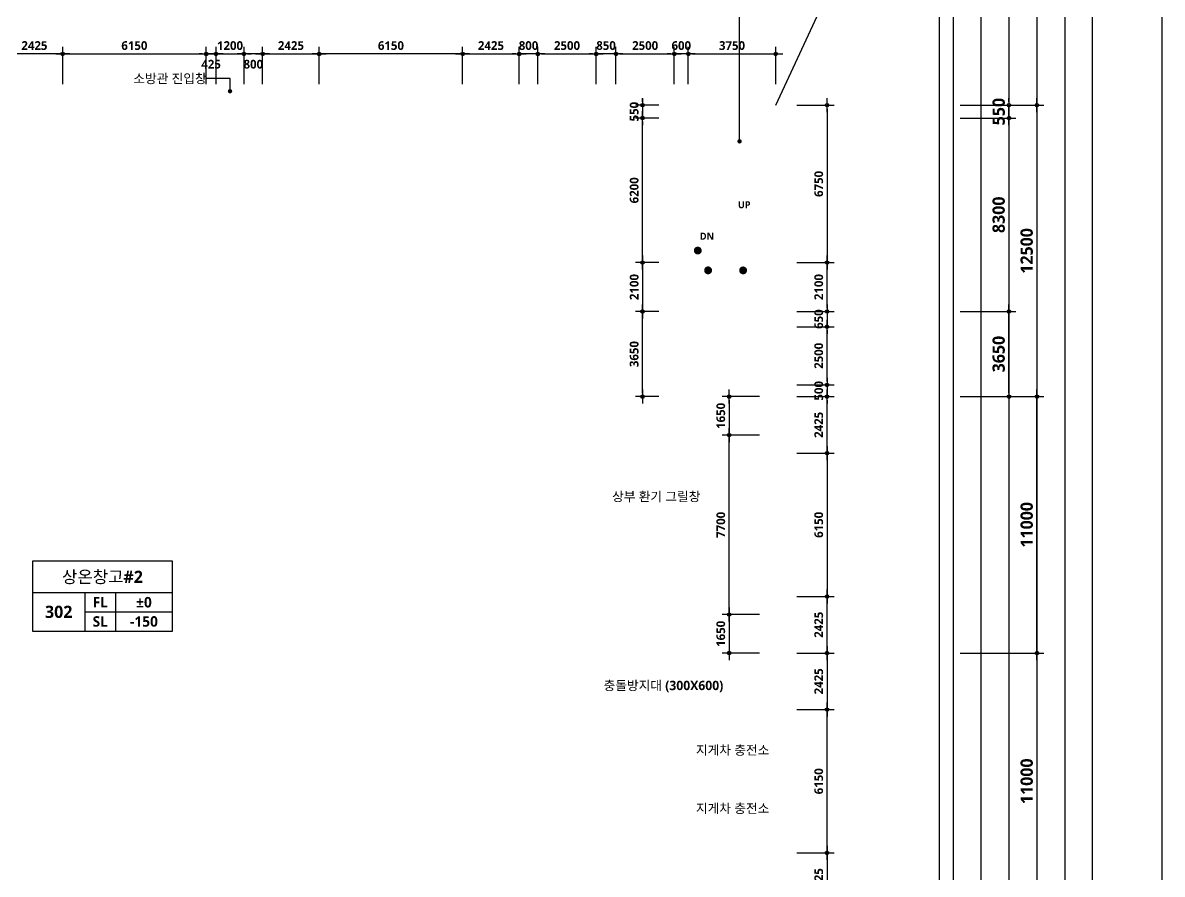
# Model space of a CAD drawing. Header units: millimetres. Extents: x -63924 to 190228206, y 0 to 456875599.
# Drawn here: x 129345 to 178200, y 561362 to 597886 of the extents above; entities that cross this region are included whole.
import ezdxf
from ezdxf.enums import TextEntityAlignment as Align

# ---------------------------------------------------------------- set-up
doc = ezdxf.new("R2010")
doc.units = ezdxf.units.MM
doc.header["$LTSCALE"] = 150
doc.header["$MEASUREMENT"] = 0
doc.header["$PDSIZE"] = -10
doc.layers.get('0').update_dxf_attribs({"linetype": 'CONTINUOUS'})
doc.layers.get('Defpoints').update_dxf_attribs({"color": 153, "linetype": 'CONTINUOUS'})
for name, color, linetype in [('A-ANNO-DIM', 4, 'CONTINUOUS'), ('A-ANNO-GRA1', 7, 'CONTINUOUS'), ('A-ANNO-LEAD', 4, 'CONTINUOUS'), ('A-ANNO-TEXT1', 7, 'CONTINUOUS'), ('A-ANNO-TEXT2', 3, 'CONTINUOUS'), ('A-FLOR-MARK-ARCH', 1, 'CONTINUOUS'), ('A-ST-AXIS-DIM', 7, 'CONTINUOUS')]:
    doc.layers.add(name, color=color, linetype=linetype)
for name, color, linetype, plot in [('Defpoint', 161, 'CONTINUOUS', False), ('G(그리드1)', 185, 'CONTINUOUS', False), ('G(그리드2)', 235, 'CONTINUOUS', False)]:
    doc.layers.add(name, color=color, linetype=linetype, plot=plot)
doc.styles.add('2020음성 1차', font='')
doc.styles.add('SH_나눔', font='')
doc.styles.add('SH_대대리576', font='')
doc.styles.add('SH_진천_나눔', font='')
doc.styles.get('2020음성 1차').set_extended_font_data('NanumGothic', bold=True)
doc.styles.get('SH_나눔').set_extended_font_data('NanumGothic', bold=True)
doc.styles.get('SH_대대리576').set_extended_font_data('NanumGothic', bold=True)
doc.styles.get('SH_진천_나눔').set_extended_font_data('NanumGothic', bold=True)
doc.dimstyles.new('SHP 300', dxfattribs={"dimscale": 150, "dimtxt": 3.5, "dimasz": 1, "dimexe": 2, "dimexo": 2, "dimgap": 1, "dimtad": 1, "dimdec": 0, "dimzin": 0, "dimdsep": 46, "dimtxsty": 'SH_대대리576', "dimblk": 'DIMDOT', "dimcen": 0.09, "dimclrt": 3, "dimadec": 0, "dimazin": 1, "dimtfac": 1, "dimtdec": 0, "dimtix": 1, "dimtmove": 2, "dimatfit": 0, "dimldrblk": 'DIMDOT', "dimfxl": 1, "dimtolj": 1, "dimtzin": 0, "dimarcsym": 0})
doc.dimstyles.new('SHP300내부', dxfattribs={"dimscale": 150, "dimtxt": 2.5, "dimasz": 1, "dimexe": 2, "dimexo": 2, "dimgap": 1, "dimtad": 1, "dimdec": 0, "dimzin": 0, "dimdsep": 46, "dimtxsty": 'SH_대대리576', "dimblk": 'DIMDOT', "dimcen": 0.09, "dimclrd": 256, "dimclre": 256, "dimclrt": 3, "dimadec": 0, "dimazin": 1, "dimtfac": 1, "dimtdec": 0, "dimtix": 1, "dimtmove": 2, "dimatfit": 0, "dimldrblk": 'DIMDOT', "dimfxl": 1, "dimtolj": 1, "dimtzin": 0, "dimlwd": -1, "dimlwe": -1, "dimarcsym": 0})

# ---------------------------------------------------------------- blocks, each defined once
blk = doc.blocks.new('DIMDOT')
at = {"color": 0}
blk.add_line((-2, 0), (2, 0), dxfattribs=at)
for radius in [0.5, 0.25]:
    blk.add_circle((0, 0), radius, dxfattribs=at)
blk = doc.blocks.new('*D1255')
at = {"layer": 'A-ST-AXIS-DIM', "color": 0, "lineweight": -2, "transparency": 16777216}
for p, q in [((169530, 570850), (173130, 570850)), ((172830, 570700), (172830, 560000)), ((169530, 559850), (173130, 559850))]:
    blk.add_line(p, q, dxfattribs=at)
at = {"layer": 'Defpoints', "color": 0, "transparency": 16777216}
for p in [(169230, 570850), (169230, 559850), (172830, 559850)]:
    blk.add_point(p, dxfattribs=at)
at = {"layer": 'A-ST-AXIS-DIM', "color": 0, "linetype": 'ByBlock', "lineweight": -2, "transparency": 16777216, "xscale": 150, "yscale": 150, "zscale": 150}
for p, rotation in [((172830, 570850), 90), ((172830, 559850), 270)]:
    blk.add_blockref('DIMDOT', p, dxfattribs=dict(at, rotation=rotation))
at = {"layer": 'A-ST-AXIS-DIM', "color": 3, "transparency": 16777216, "insert": (172392, 565350), "char_height": 525, "attachment_point": 5, "rotation": 90, "style": 'SH_대대리576'}
blk.add_mtext('\\A1;11000', dxfattribs=at)
blk = doc.blocks.new('*D1256')
at = {"layer": 'A-ST-AXIS-DIM', "color": 0, "lineweight": -2, "transparency": 16777216}
for p, q in [((169530, 581850), (173130, 581850)), ((172830, 571000), (172830, 581700)), ((169530, 570850), (173130, 570850))]:
    blk.add_line(p, q, dxfattribs=at)
at = {"layer": 'Defpoints', "color": 0, "transparency": 16777216}
for p in [(169230, 581850), (172830, 581850), (169230, 570850)]:
    blk.add_point(p, dxfattribs=at)
at = {"layer": 'A-ST-AXIS-DIM', "color": 0, "linetype": 'ByBlock', "lineweight": -2, "transparency": 16777216, "xscale": 150, "yscale": 150, "zscale": 150}
for p, rotation in [((172830, 581850), 90), ((172830, 570850), 270)]:
    blk.add_blockref('DIMDOT', p, dxfattribs=dict(at, rotation=rotation))
at = {"layer": 'A-ST-AXIS-DIM', "color": 3, "transparency": 16777216, "insert": (172392, 576350), "char_height": 525, "attachment_point": 5, "rotation": 90, "style": 'SH_대대리576'}
blk.add_mtext('\\A1;11000', dxfattribs=at)
blk = doc.blocks.new('*D1257')
at = {"layer": 'A-ST-AXIS-DIM', "color": 0, "lineweight": -2, "transparency": 16777216}
for p, q in [((169530, 594350), (173130, 594350)), ((172830, 594200), (172830, 582000)), ((169530, 581850), (173130, 581850))]:
    blk.add_line(p, q, dxfattribs=at)
at = {"layer": 'Defpoints', "color": 0, "transparency": 16777216}
for p in [(169230, 594350), (169230, 581850), (172830, 581850)]:
    blk.add_point(p, dxfattribs=at)
at = {"layer": 'A-ST-AXIS-DIM', "color": 0, "linetype": 'ByBlock', "lineweight": -2, "transparency": 16777216, "xscale": 150, "yscale": 150, "zscale": 150}
for p, rotation in [((172830, 594350), 90), ((172830, 581850), 270)]:
    blk.add_blockref('DIMDOT', p, dxfattribs=dict(at, rotation=rotation))
at = {"layer": 'A-ST-AXIS-DIM', "color": 3, "transparency": 16777216, "insert": (172391, 588100), "char_height": 525, "attachment_point": 5, "rotation": 90, "style": 'SH_대대리576'}
blk.add_mtext('\\A1;12500', dxfattribs=at)
blk = doc.blocks.new('*D1258')
at = {"layer": 'A-ST-AXIS-DIM', "color": 0, "lineweight": -2, "transparency": 16777216}
for p, q in [((169530, 593800), (171930, 593800)), ((171630, 593650), (171630, 585650)), ((169530, 585500), (171930, 585500))]:
    blk.add_line(p, q, dxfattribs=at)
at = {"layer": 'Defpoints', "color": 0, "transparency": 16777216}
for p in [(169230, 593800), (169230, 585500), (171630, 585500)]:
    blk.add_point(p, dxfattribs=at)
at = {"layer": 'A-ST-AXIS-DIM', "color": 0, "linetype": 'ByBlock', "lineweight": -2, "transparency": 16777216, "xscale": 150, "yscale": 150, "zscale": 150}
for p, rotation in [((171630, 593800), 90), ((171630, 585500), 270)]:
    blk.add_blockref('DIMDOT', p, dxfattribs=dict(at, rotation=rotation))
at = {"layer": 'A-ST-AXIS-DIM', "color": 3, "transparency": 16777216, "insert": (171190, 589650), "char_height": 525, "attachment_point": 5, "rotation": 90, "style": 'SH_대대리576'}
blk.add_mtext('\\A1;8300', dxfattribs=at)
blk = doc.blocks.new('*D1259')
at = {"layer": 'A-ST-AXIS-DIM', "color": 0, "lineweight": -2, "transparency": 16777216}
for p, q in [((169530, 585500), (171930, 585500)), ((171630, 582000), (171630, 585350)), ((169530, 581850), (171930, 581850))]:
    blk.add_line(p, q, dxfattribs=at)
at = {"layer": 'Defpoints', "color": 0, "transparency": 16777216}
for p in [(169230, 585500), (171630, 585500), (169230, 581850)]:
    blk.add_point(p, dxfattribs=at)
at = {"layer": 'A-ST-AXIS-DIM', "color": 0, "linetype": 'ByBlock', "lineweight": -2, "transparency": 16777216, "xscale": 150, "yscale": 150, "zscale": 150}
for p, rotation in [((171630, 585500), 90), ((171630, 581850), 270)]:
    blk.add_blockref('DIMDOT', p, dxfattribs=dict(at, rotation=rotation))
at = {"layer": 'A-ST-AXIS-DIM', "color": 3, "transparency": 16777216, "insert": (171190, 583675), "char_height": 525, "attachment_point": 5, "rotation": 90, "style": 'SH_대대리576'}
blk.add_mtext('\\A1;3650', dxfattribs=at)
blk = doc.blocks.new('*D1260')
at = {"layer": 'A-ST-AXIS-DIM', "color": 0, "lineweight": -2, "transparency": 16777216}
for p, q in [((171630, 594500), (171630, 594650)), ((169530, 594350), (171930, 594350)), ((171630, 593800), (171630, 594350)), ((169530, 593800), (171930, 593800)), ((171630, 593650), (171630, 593500))]:
    blk.add_line(p, q, dxfattribs=at)
at = {"layer": 'Defpoints', "color": 0, "transparency": 16777216}
for p in [(169230, 594350), (171630, 594350), (169230, 593800)]:
    blk.add_point(p, dxfattribs=at)
at = {"layer": 'A-ST-AXIS-DIM', "color": 0, "linetype": 'ByBlock', "lineweight": -2, "transparency": 16777216, "xscale": 150, "yscale": 150, "zscale": 150}
for p, rotation in [((171630, 594350), 270), ((171630, 593800), 90)]:
    blk.add_blockref('DIMDOT', p, dxfattribs=dict(at, rotation=rotation))
at = {"layer": 'A-ST-AXIS-DIM', "color": 3, "transparency": 16777216, "insert": (171191, 594075), "char_height": 525, "attachment_point": 5, "rotation": 90, "style": 'SH_대대리576'}
blk.add_mtext('\\A1;550', dxfattribs=at)
blk = doc.blocks.new('*D1298')
at = {"layer": 'A-ANNO-DIM', "transparency": 16777216}
for p, q in [((156617, 587600), (155617, 587600)), ((155917, 587450), (155917, 585650)), ((156617, 585500), (155617, 585500))]:
    blk.add_line(p, q, dxfattribs=at)
at = {"layer": 'Defpoints', "color": 0, "transparency": 16777216}
for p in [(156917, 587600), (155917, 585500), (156917, 585500)]:
    blk.add_point(p, dxfattribs=at)
at = {"layer": 'A-ANNO-DIM', "linetype": 'ByBlock', "transparency": 16777216, "xscale": 150, "yscale": 150, "zscale": 150}
for p, rotation in [((155917, 587600), 90), ((155917, 585500), 270)]:
    blk.add_blockref('DIMDOT', p, dxfattribs=dict(at, rotation=rotation))
at = {"layer": 'A-ANNO-DIM', "color": 3, "transparency": 16777216, "insert": (155561, 586550), "char_height": 375, "attachment_point": 5, "rotation": 90, "style": 'SH_대대리576'}
blk.add_mtext('\\A1;2100', dxfattribs=at)
blk = doc.blocks.new('*D1299')
at = {"layer": 'A-ANNO-DIM', "transparency": 16777216}
for p, q in [((156617, 593800), (155617, 593800)), ((155917, 587750), (155917, 593650)), ((156617, 587600), (155617, 587600))]:
    blk.add_line(p, q, dxfattribs=at)
at = {"layer": 'Defpoints', "color": 0, "transparency": 16777216}
for p in [(155917, 593800), (156917, 593800), (156917, 587600)]:
    blk.add_point(p, dxfattribs=at)
at = {"layer": 'A-ANNO-DIM', "linetype": 'ByBlock', "transparency": 16777216, "xscale": 150, "yscale": 150, "zscale": 150}
for p, rotation in [((155917, 593800), 90), ((155917, 587600), 270)]:
    blk.add_blockref('DIMDOT', p, dxfattribs=dict(at, rotation=rotation))
at = {"layer": 'A-ANNO-DIM', "color": 3, "transparency": 16777216, "insert": (155560, 590700), "char_height": 375, "attachment_point": 5, "rotation": 90, "style": 'SH_대대리576'}
blk.add_mtext('\\A1;6200', dxfattribs=at)
blk = doc.blocks.new('*D1300')
at = {"layer": 'A-ANNO-DIM', "transparency": 16777216}
for p, q in [((155917, 594500), (155917, 594650)), ((156617, 594350), (155617, 594350)), ((155917, 594350), (155917, 593800)), ((156617, 593800), (155617, 593800)), ((155917, 593650), (155917, 593500))]:
    blk.add_line(p, q, dxfattribs=at)
at = {"layer": 'Defpoints', "color": 0, "transparency": 16777216}
for p in [(156917, 594350), (155917, 593800), (156917, 593800)]:
    blk.add_point(p, dxfattribs=at)
at = {"layer": 'A-ANNO-DIM', "linetype": 'ByBlock', "transparency": 16777216, "xscale": 150, "yscale": 150, "zscale": 150}
for p, rotation in [((155917, 594350), 270), ((155917, 593800), 90)]:
    blk.add_blockref('DIMDOT', p, dxfattribs=dict(at, rotation=rotation))
at = {"layer": 'A-ANNO-DIM', "color": 3, "transparency": 16777216, "insert": (155561, 594075), "char_height": 375, "attachment_point": 5, "rotation": 90, "style": 'SH_대대리576'}
blk.add_mtext('\\A1;550', dxfattribs=at)
blk = doc.blocks.new('*D1301')
at = {"layer": 'A-ANNO-DIM', "transparency": 16777216}
for p, q in [((156617, 585500), (155617, 585500)), ((155917, 582000), (155917, 585350)), ((156617, 581850), (155617, 581850))]:
    blk.add_line(p, q, dxfattribs=at)
at = {"layer": 'Defpoints', "color": 0, "transparency": 16777216}
for p in [(155917, 585500), (156917, 585500), (156917, 581850)]:
    blk.add_point(p, dxfattribs=at)
at = {"layer": 'A-ANNO-DIM', "linetype": 'ByBlock', "transparency": 16777216, "xscale": 150, "yscale": 150, "zscale": 150}
for p, rotation in [((155917, 585500), 90), ((155917, 581850), 270)]:
    blk.add_blockref('DIMDOT', p, dxfattribs=dict(at, rotation=rotation))
at = {"layer": 'A-ANNO-DIM', "color": 3, "transparency": 16777216, "insert": (155560, 583675), "char_height": 375, "attachment_point": 5, "rotation": 90, "style": 'SH_대대리576'}
blk.add_mtext('\\A1;3650', dxfattribs=at)
blk = doc.blocks.new('*D2066')
at = {"layer": 'A-ANNO-DIM', "transparency": 16777216}
for p, q in [((128630, 595250), (128630, 596850)), ((130905, 596550), (128780, 596550)), ((131055, 595250), (131055, 596850))]:
    blk.add_line(p, q, dxfattribs=at)
at = {"layer": 'Defpoints', "color": 0, "transparency": 16777216}
for p in [(128630, 596550), (128630, 594950), (131055, 594950)]:
    blk.add_point(p, dxfattribs=at)
at = {"layer": 'A-ANNO-DIM', "linetype": 'ByBlock', "transparency": 16777216, "xscale": 150, "yscale": 150, "zscale": 150, "rotation": 180}
blk.add_blockref('DIMDOT', (128630, 596550), dxfattribs=at)
at = {"layer": 'A-ANNO-DIM', "linetype": 'ByBlock', "transparency": 16777216, "xscale": 150, "yscale": 150, "zscale": 150}
blk.add_blockref('DIMDOT', (131055, 596550), dxfattribs=at)
at = {"layer": 'A-ANNO-DIM', "color": 3, "transparency": 16777216, "insert": (129842, 596907), "char_height": 375, "attachment_point": 5, "style": 'SH_대대리576'}
blk.add_mtext('\\A1;2425', dxfattribs=at)
blk = doc.blocks.new('*D2067')
at = {"layer": 'A-ANNO-DIM', "transparency": 16777216}
for p, q in [((131055, 595250), (131055, 596850)), ((131205, 596550), (137055, 596550)), ((137205, 595250), (137205, 596850))]:
    blk.add_line(p, q, dxfattribs=at)
at = {"layer": 'Defpoints', "color": 0, "transparency": 16777216}
for p in [(137205, 596550), (131055, 594950), (137205, 594950)]:
    blk.add_point(p, dxfattribs=at)
at = {"layer": 'A-ANNO-DIM', "linetype": 'ByBlock', "transparency": 16777216, "xscale": 150, "yscale": 150, "zscale": 150, "rotation": 180}
blk.add_blockref('DIMDOT', (131055, 596550), dxfattribs=at)
at = {"layer": 'A-ANNO-DIM', "linetype": 'ByBlock', "transparency": 16777216, "xscale": 150, "yscale": 150, "zscale": 150}
blk.add_blockref('DIMDOT', (137205, 596550), dxfattribs=at)
at = {"layer": 'A-ANNO-DIM', "color": 3, "transparency": 16777216, "insert": (134130, 596907), "char_height": 375, "attachment_point": 5, "style": 'SH_대대리576'}
blk.add_mtext('\\A1;6150', dxfattribs=at)
blk = doc.blocks.new('*D2068')
at = {"layer": 'A-ANNO-DIM', "transparency": 16777216}
for p, q in [((137055, 596550), (136905, 596550)), ((137205, 595250), (137205, 596850)), ((137630, 596550), (137205, 596550)), ((137630, 595250), (137630, 596850)), ((137780, 596550), (137930, 596550))]:
    blk.add_line(p, q, dxfattribs=at)
at = {"layer": 'Defpoints', "color": 0, "transparency": 16777216}
for p in [(137205, 596550), (137205, 594950), (137630, 594950)]:
    blk.add_point(p, dxfattribs=at)
at = {"layer": 'A-ANNO-DIM', "linetype": 'ByBlock', "transparency": 16777216, "xscale": 150, "yscale": 150, "zscale": 150}
blk.add_blockref('DIMDOT', (137205, 596550), dxfattribs=at)
at = {"layer": 'A-ANNO-DIM', "linetype": 'ByBlock', "transparency": 16777216, "xscale": 150, "yscale": 150, "zscale": 150, "rotation": 180}
blk.add_blockref('DIMDOT', (137630, 596550), dxfattribs=at)
at = {"layer": 'A-ANNO-DIM', "color": 3, "transparency": 16777216, "insert": (137417, 596107), "char_height": 375, "attachment_point": 5, "style": 'SH_대대리576'}
blk.add_mtext('\\A1;425', dxfattribs=at)
blk = doc.blocks.new('*D2069')
at = {"layer": 'A-ANNO-DIM', "transparency": 16777216}
for p, q in [((137480, 596550), (137330, 596550)), ((137630, 595250), (137630, 596850)), ((137630, 596550), (138830, 596550)), ((138830, 595250), (138830, 596850)), ((138980, 596550), (139130, 596550))]:
    blk.add_line(p, q, dxfattribs=at)
at = {"layer": 'Defpoints', "color": 0, "transparency": 16777216}
for p in [(138830, 596550), (137630, 594950), (138830, 594950)]:
    blk.add_point(p, dxfattribs=at)
at = {"layer": 'A-ANNO-DIM', "linetype": 'ByBlock', "transparency": 16777216, "xscale": 150, "yscale": 150, "zscale": 150}
blk.add_blockref('DIMDOT', (137630, 596550), dxfattribs=at)
at = {"layer": 'A-ANNO-DIM', "linetype": 'ByBlock', "transparency": 16777216, "xscale": 150, "yscale": 150, "zscale": 150, "rotation": 180}
blk.add_blockref('DIMDOT', (138830, 596550), dxfattribs=at)
at = {"layer": 'A-ANNO-DIM', "color": 3, "transparency": 16777216, "insert": (138230, 596906), "char_height": 375, "attachment_point": 5, "style": 'SH_대대리576'}
blk.add_mtext('\\A1;1200', dxfattribs=at)
blk = doc.blocks.new('*D2070')
at = {"layer": 'A-ANNO-DIM', "transparency": 16777216}
for p, q in [((138830, 595250), (138830, 596850)), ((139480, 596550), (138980, 596550)), ((139630, 595250), (139630, 596850))]:
    blk.add_line(p, q, dxfattribs=at)
at = {"layer": 'Defpoints', "color": 0, "transparency": 16777216}
for p in [(138830, 596550), (138830, 594950), (139630, 594950)]:
    blk.add_point(p, dxfattribs=at)
at = {"layer": 'A-ANNO-DIM', "linetype": 'ByBlock', "transparency": 16777216, "xscale": 150, "yscale": 150, "zscale": 150, "rotation": 180}
blk.add_blockref('DIMDOT', (138830, 596550), dxfattribs=at)
at = {"layer": 'A-ANNO-DIM', "linetype": 'ByBlock', "transparency": 16777216, "xscale": 150, "yscale": 150, "zscale": 150}
blk.add_blockref('DIMDOT', (139630, 596550), dxfattribs=at)
at = {"layer": 'A-ANNO-DIM', "color": 3, "transparency": 16777216, "insert": (139230, 596107), "char_height": 375, "attachment_point": 5, "style": 'SH_대대리576'}
blk.add_mtext('\\A1;800', dxfattribs=at)
blk = doc.blocks.new('*D2071')
at = {"layer": 'A-ANNO-DIM', "transparency": 16777216}
for p, q in [((139630, 595250), (139630, 596850)), ((139780, 596550), (141905, 596550)), ((142055, 595250), (142055, 596850))]:
    blk.add_line(p, q, dxfattribs=at)
at = {"layer": 'Defpoints', "color": 0, "transparency": 16777216}
for p in [(142055, 596550), (139630, 594950), (142055, 594950)]:
    blk.add_point(p, dxfattribs=at)
at = {"layer": 'A-ANNO-DIM', "linetype": 'ByBlock', "transparency": 16777216, "xscale": 150, "yscale": 150, "zscale": 150, "rotation": 180}
blk.add_blockref('DIMDOT', (139630, 596550), dxfattribs=at)
at = {"layer": 'A-ANNO-DIM', "linetype": 'ByBlock', "transparency": 16777216, "xscale": 150, "yscale": 150, "zscale": 150}
blk.add_blockref('DIMDOT', (142055, 596550), dxfattribs=at)
at = {"layer": 'A-ANNO-DIM', "color": 3, "transparency": 16777216, "insert": (140842, 596907), "char_height": 375, "attachment_point": 5, "style": 'SH_대대리576'}
blk.add_mtext('\\A1;2425', dxfattribs=at)
blk = doc.blocks.new('*D2072')
at = {"layer": 'A-ANNO-DIM', "transparency": 16777216}
for p, q in [((142055, 595250), (142055, 596850)), ((148055, 596550), (142205, 596550)), ((148205, 595250), (148205, 596850))]:
    blk.add_line(p, q, dxfattribs=at)
at = {"layer": 'Defpoints', "color": 0, "transparency": 16777216}
for p in [(142055, 596550), (142055, 594950), (148205, 594950)]:
    blk.add_point(p, dxfattribs=at)
at = {"layer": 'A-ANNO-DIM', "linetype": 'ByBlock', "transparency": 16777216, "xscale": 150, "yscale": 150, "zscale": 150, "rotation": 180}
blk.add_blockref('DIMDOT', (142055, 596550), dxfattribs=at)
at = {"layer": 'A-ANNO-DIM', "linetype": 'ByBlock', "transparency": 16777216, "xscale": 150, "yscale": 150, "zscale": 150}
blk.add_blockref('DIMDOT', (148205, 596550), dxfattribs=at)
at = {"layer": 'A-ANNO-DIM', "color": 3, "transparency": 16777216, "insert": (145130, 596907), "char_height": 375, "attachment_point": 5, "style": 'SH_대대리576'}
blk.add_mtext('\\A1;6150', dxfattribs=at)
blk = doc.blocks.new('*D2073')
at = {"layer": 'A-ANNO-DIM', "transparency": 16777216}
for p, q in [((148205, 595250), (148205, 596850)), ((148355, 596550), (150480, 596550)), ((150630, 595250), (150630, 596850))]:
    blk.add_line(p, q, dxfattribs=at)
at = {"layer": 'Defpoints', "color": 0, "transparency": 16777216}
for p in [(150630, 596550), (148205, 594950), (150630, 594950)]:
    blk.add_point(p, dxfattribs=at)
at = {"layer": 'A-ANNO-DIM', "linetype": 'ByBlock', "transparency": 16777216, "xscale": 150, "yscale": 150, "zscale": 150, "rotation": 180}
blk.add_blockref('DIMDOT', (148205, 596550), dxfattribs=at)
at = {"layer": 'A-ANNO-DIM', "linetype": 'ByBlock', "transparency": 16777216, "xscale": 150, "yscale": 150, "zscale": 150}
blk.add_blockref('DIMDOT', (150630, 596550), dxfattribs=at)
at = {"layer": 'A-ANNO-DIM', "color": 3, "transparency": 16777216, "insert": (149418, 596907), "char_height": 375, "attachment_point": 5, "style": 'SH_대대리576'}
blk.add_mtext('\\A1;2425', dxfattribs=at)
blk = doc.blocks.new('*D2074')
at = {"layer": 'A-ANNO-DIM', "transparency": 16777216}
for p, q in [((150480, 596550), (150330, 596550)), ((150630, 595250), (150630, 596850)), ((151430, 596550), (150630, 596550)), ((151430, 595250), (151430, 596850)), ((151580, 596550), (151730, 596550))]:
    blk.add_line(p, q, dxfattribs=at)
at = {"layer": 'Defpoints', "color": 0, "transparency": 16777216}
for p in [(150630, 596550), (150630, 594950), (151430, 594950)]:
    blk.add_point(p, dxfattribs=at)
at = {"layer": 'A-ANNO-DIM', "linetype": 'ByBlock', "transparency": 16777216, "xscale": 150, "yscale": 150, "zscale": 150}
blk.add_blockref('DIMDOT', (150630, 596550), dxfattribs=at)
at = {"layer": 'A-ANNO-DIM', "linetype": 'ByBlock', "transparency": 16777216, "xscale": 150, "yscale": 150, "zscale": 150, "rotation": 180}
blk.add_blockref('DIMDOT', (151430, 596550), dxfattribs=at)
at = {"layer": 'A-ANNO-DIM', "color": 3, "transparency": 16777216, "insert": (151030, 596907), "char_height": 375, "attachment_point": 5, "style": 'SH_대대리576'}
blk.add_mtext('\\A1;800', dxfattribs=at)
blk = doc.blocks.new('*D2075')
at = {"layer": 'A-ANNO-DIM', "transparency": 16777216}
for p, q in [((153780, 596550), (153630, 596550)), ((153930, 595250), (153930, 596850)), ((154780, 596550), (153930, 596550)), ((154780, 595250), (154780, 596850)), ((154930, 596550), (155080, 596550))]:
    blk.add_line(p, q, dxfattribs=at)
at = {"layer": 'Defpoints', "color": 0, "transparency": 16777216}
for p in [(153930, 596550), (153930, 594950), (154780, 594950)]:
    blk.add_point(p, dxfattribs=at)
at = {"layer": 'A-ANNO-DIM', "linetype": 'ByBlock', "transparency": 16777216, "xscale": 150, "yscale": 150, "zscale": 150}
blk.add_blockref('DIMDOT', (153930, 596550), dxfattribs=at)
at = {"layer": 'A-ANNO-DIM', "linetype": 'ByBlock', "transparency": 16777216, "xscale": 150, "yscale": 150, "zscale": 150, "rotation": 180}
blk.add_blockref('DIMDOT', (154780, 596550), dxfattribs=at)
at = {"layer": 'A-ANNO-DIM', "color": 3, "transparency": 16777216, "insert": (154355, 596907), "char_height": 375, "attachment_point": 5, "style": 'SH_대대리576'}
blk.add_mtext('\\A1;850', dxfattribs=at)
blk = doc.blocks.new('*D2076')
at = {"layer": 'A-ANNO-DIM', "transparency": 16777216}
for p, q in [((151430, 595250), (151430, 596850)), ((151580, 596550), (153780, 596550)), ((153930, 595250), (153930, 596850))]:
    blk.add_line(p, q, dxfattribs=at)
at = {"layer": 'Defpoints', "color": 0, "transparency": 16777216}
for p in [(153930, 596550), (151430, 594950), (153930, 594950)]:
    blk.add_point(p, dxfattribs=at)
at = {"layer": 'A-ANNO-DIM', "linetype": 'ByBlock', "transparency": 16777216, "xscale": 150, "yscale": 150, "zscale": 150, "rotation": 180}
blk.add_blockref('DIMDOT', (151430, 596550), dxfattribs=at)
at = {"layer": 'A-ANNO-DIM', "linetype": 'ByBlock', "transparency": 16777216, "xscale": 150, "yscale": 150, "zscale": 150}
blk.add_blockref('DIMDOT', (153930, 596550), dxfattribs=at)
at = {"layer": 'A-ANNO-DIM', "color": 3, "transparency": 16777216, "insert": (152680, 596907), "char_height": 375, "attachment_point": 5, "style": 'SH_대대리576'}
blk.add_mtext('\\A1;2500', dxfattribs=at)
blk = doc.blocks.new('*D2077')
at = {"layer": 'A-ANNO-DIM', "transparency": 16777216}
for p, q in [((154780, 595250), (154780, 596850)), ((154930, 596550), (157130, 596550)), ((157280, 595250), (157280, 596850))]:
    blk.add_line(p, q, dxfattribs=at)
at = {"layer": 'Defpoints', "color": 0, "transparency": 16777216}
for p in [(157280, 596550), (154780, 594950), (157280, 594950)]:
    blk.add_point(p, dxfattribs=at)
at = {"layer": 'A-ANNO-DIM', "linetype": 'ByBlock', "transparency": 16777216, "xscale": 150, "yscale": 150, "zscale": 150, "rotation": 180}
blk.add_blockref('DIMDOT', (154780, 596550), dxfattribs=at)
at = {"layer": 'A-ANNO-DIM', "linetype": 'ByBlock', "transparency": 16777216, "xscale": 150, "yscale": 150, "zscale": 150}
blk.add_blockref('DIMDOT', (157280, 596550), dxfattribs=at)
at = {"layer": 'A-ANNO-DIM', "color": 3, "transparency": 16777216, "insert": (156030, 596907), "char_height": 375, "attachment_point": 5, "style": 'SH_대대리576'}
blk.add_mtext('\\A1;2500', dxfattribs=at)
blk = doc.blocks.new('*D2078')
at = {"layer": 'A-ANNO-DIM', "transparency": 16777216}
for p, q in [((157130, 596550), (156980, 596550)), ((157280, 595250), (157280, 596850)), ((157880, 596550), (157280, 596550)), ((157880, 595250), (157880, 596850)), ((158030, 596550), (158180, 596550))]:
    blk.add_line(p, q, dxfattribs=at)
at = {"layer": 'Defpoints', "color": 0, "transparency": 16777216}
for p in [(157280, 596550), (157280, 594950), (157880, 594950)]:
    blk.add_point(p, dxfattribs=at)
at = {"layer": 'A-ANNO-DIM', "linetype": 'ByBlock', "transparency": 16777216, "xscale": 150, "yscale": 150, "zscale": 150}
blk.add_blockref('DIMDOT', (157280, 596550), dxfattribs=at)
at = {"layer": 'A-ANNO-DIM', "linetype": 'ByBlock', "transparency": 16777216, "xscale": 150, "yscale": 150, "zscale": 150, "rotation": 180}
blk.add_blockref('DIMDOT', (157880, 596550), dxfattribs=at)
at = {"layer": 'A-ANNO-DIM', "color": 3, "transparency": 16777216, "insert": (157580, 596907), "char_height": 375, "attachment_point": 5, "style": 'SH_대대리576'}
blk.add_mtext('\\A1;600', dxfattribs=at)
blk = doc.blocks.new('*D2098')
at = {"layer": 'A-ANNO-DIM', "transparency": 16777216}
for p, q in [((157880, 595250), (157880, 596850)), ((158030, 596550), (161480, 596550)), ((161630, 595250), (161630, 596850))]:
    blk.add_line(p, q, dxfattribs=at)
at = {"layer": 'Defpoints', "color": 0, "transparency": 16777216}
for p in [(161630, 596550), (157880, 594950), (161630, 594950)]:
    blk.add_point(p, dxfattribs=at)
at = {"layer": 'A-ANNO-DIM', "linetype": 'ByBlock', "transparency": 16777216, "xscale": 150, "yscale": 150, "zscale": 150, "rotation": 180}
blk.add_blockref('DIMDOT', (157880, 596550), dxfattribs=at)
at = {"layer": 'A-ANNO-DIM', "linetype": 'ByBlock', "transparency": 16777216, "xscale": 150, "yscale": 150, "zscale": 150}
blk.add_blockref('DIMDOT', (161630, 596550), dxfattribs=at)
at = {"layer": 'A-ANNO-DIM', "color": 3, "transparency": 16777216, "insert": (159755, 596907), "char_height": 375, "attachment_point": 5, "style": 'SH_대대리576'}
blk.add_mtext('\\A1;3750', dxfattribs=at)
blk = doc.blocks.new('*D2099')
at = {"layer": 'A-ANNO-DIM', "transparency": 16777216}
for p, q in [((162530, 594350), (164130, 594350)), ((163830, 594200), (163830, 587750)), ((162530, 587600), (164130, 587600))]:
    blk.add_line(p, q, dxfattribs=at)
at = {"layer": 'Defpoints', "color": 0, "transparency": 16777216}
for p in [(162230, 594350), (162230, 587600), (163830, 587600)]:
    blk.add_point(p, dxfattribs=at)
at = {"layer": 'A-ANNO-DIM', "linetype": 'ByBlock', "transparency": 16777216, "xscale": 150, "yscale": 150, "zscale": 150}
for p, rotation in [((163830, 594350), 90), ((163830, 587600), 270)]:
    blk.add_blockref('DIMDOT', p, dxfattribs=dict(at, rotation=rotation))
at = {"layer": 'A-ANNO-DIM', "color": 3, "transparency": 16777216, "insert": (163473, 590975), "char_height": 375, "attachment_point": 5, "rotation": 90, "style": 'SH_대대리576'}
blk.add_mtext('\\A1;6750', dxfattribs=at)
blk = doc.blocks.new('*D2100')
at = {"layer": 'A-ANNO-DIM', "transparency": 16777216}
for p, q in [((162530, 587600), (164130, 587600)), ((163830, 585650), (163830, 587450)), ((162530, 585500), (164130, 585500))]:
    blk.add_line(p, q, dxfattribs=at)
at = {"layer": 'Defpoints', "color": 0, "transparency": 16777216}
for p in [(162230, 587600), (163830, 587600), (162230, 585500)]:
    blk.add_point(p, dxfattribs=at)
at = {"layer": 'A-ANNO-DIM', "linetype": 'ByBlock', "transparency": 16777216, "xscale": 150, "yscale": 150, "zscale": 150}
for p, rotation in [((163830, 587600), 90), ((163830, 585500), 270)]:
    blk.add_blockref('DIMDOT', p, dxfattribs=dict(at, rotation=rotation))
at = {"layer": 'A-ANNO-DIM', "color": 3, "transparency": 16777216, "insert": (163474, 586550), "char_height": 375, "attachment_point": 5, "rotation": 90, "style": 'SH_대대리576'}
blk.add_mtext('\\A1;2100', dxfattribs=at)
blk = doc.blocks.new('*D2101')
at = {"layer": 'A-ANNO-DIM', "transparency": 16777216}
for p, q in [((163830, 585650), (163830, 585800)), ((162530, 585500), (164130, 585500)), ((163830, 585500), (163830, 584850)), ((162530, 584850), (164130, 584850)), ((163830, 584700), (163830, 584550))]:
    blk.add_line(p, q, dxfattribs=at)
at = {"layer": 'Defpoints', "color": 0, "transparency": 16777216}
for p in [(162230, 585500), (162230, 584850), (163830, 584850)]:
    blk.add_point(p, dxfattribs=at)
at = {"layer": 'A-ANNO-DIM', "linetype": 'ByBlock', "transparency": 16777216, "xscale": 150, "yscale": 150, "zscale": 150}
for p, rotation in [((163830, 585500), 270), ((163830, 584850), 90)]:
    blk.add_blockref('DIMDOT', p, dxfattribs=dict(at, rotation=rotation))
at = {"layer": 'A-ANNO-DIM', "color": 3, "transparency": 16777216, "insert": (163473, 585175), "char_height": 375, "attachment_point": 5, "rotation": 90, "style": 'SH_대대리576'}
blk.add_mtext('\\A1;650', dxfattribs=at)
blk = doc.blocks.new('*D2102')
at = {"layer": 'A-ANNO-DIM', "transparency": 16777216}
for p, q in [((162530, 584850), (164130, 584850)), ((163830, 582500), (163830, 584700)), ((162530, 582350), (164130, 582350))]:
    blk.add_line(p, q, dxfattribs=at)
at = {"layer": 'Defpoints', "color": 0, "transparency": 16777216}
for p in [(162230, 584850), (163830, 584850), (162230, 582350)]:
    blk.add_point(p, dxfattribs=at)
at = {"layer": 'A-ANNO-DIM', "linetype": 'ByBlock', "transparency": 16777216, "xscale": 150, "yscale": 150, "zscale": 150}
for p, rotation in [((163830, 584850), 90), ((163830, 582350), 270)]:
    blk.add_blockref('DIMDOT', p, dxfattribs=dict(at, rotation=rotation))
at = {"layer": 'A-ANNO-DIM', "color": 3, "transparency": 16777216, "insert": (163473, 583600), "char_height": 375, "attachment_point": 5, "rotation": 90, "style": 'SH_대대리576'}
blk.add_mtext('\\A1;2500', dxfattribs=at)
blk = doc.blocks.new('*D2103')
at = {"layer": 'A-ANNO-DIM', "transparency": 16777216}
for p, q in [((163830, 582500), (163830, 582650)), ((162530, 582350), (164130, 582350)), ((163830, 582350), (163830, 581850)), ((162530, 581850), (164130, 581850)), ((163830, 581700), (163830, 581550))]:
    blk.add_line(p, q, dxfattribs=at)
at = {"layer": 'Defpoints', "color": 0, "transparency": 16777216}
for p in [(162230, 582350), (162230, 581850), (163830, 581850)]:
    blk.add_point(p, dxfattribs=at)
at = {"layer": 'A-ANNO-DIM', "linetype": 'ByBlock', "transparency": 16777216, "xscale": 150, "yscale": 150, "zscale": 150}
for p, rotation in [((163830, 582350), 270), ((163830, 581850), 90)]:
    blk.add_blockref('DIMDOT', p, dxfattribs=dict(at, rotation=rotation))
at = {"layer": 'A-ANNO-DIM', "color": 3, "transparency": 16777216, "insert": (163474, 582100), "char_height": 375, "attachment_point": 5, "rotation": 90, "style": 'SH_대대리576'}
blk.add_mtext('\\A1;500', dxfattribs=at)
blk = doc.blocks.new('*D2104')
at = {"layer": 'A-ANNO-DIM', "transparency": 16777216}
for p, q in [((162530, 581850), (164130, 581850)), ((163830, 579575), (163830, 581700)), ((162530, 579425), (164130, 579425))]:
    blk.add_line(p, q, dxfattribs=at)
at = {"layer": 'Defpoints', "color": 0, "transparency": 16777216}
for p in [(162230, 581850), (163830, 581850), (162230, 579425)]:
    blk.add_point(p, dxfattribs=at)
at = {"layer": 'A-ANNO-DIM', "linetype": 'ByBlock', "transparency": 16777216, "xscale": 150, "yscale": 150, "zscale": 150}
for p, rotation in [((163830, 581850), 90), ((163830, 579425), 270)]:
    blk.add_blockref('DIMDOT', p, dxfattribs=dict(at, rotation=rotation))
at = {"layer": 'A-ANNO-DIM', "color": 3, "transparency": 16777216, "insert": (163473, 580637), "char_height": 375, "attachment_point": 5, "rotation": 90, "style": 'SH_대대리576'}
blk.add_mtext('\\A1;2425', dxfattribs=at)
blk = doc.blocks.new('*D2105')
at = {"layer": 'A-ANNO-DIM', "transparency": 16777216}
for p, q in [((162530, 579425), (164130, 579425)), ((163830, 579275), (163830, 573425)), ((162530, 573275), (164130, 573275))]:
    blk.add_line(p, q, dxfattribs=at)
at = {"layer": 'Defpoints', "color": 0, "transparency": 16777216}
for p in [(162230, 579425), (162230, 573275), (163830, 573275)]:
    blk.add_point(p, dxfattribs=at)
at = {"layer": 'A-ANNO-DIM', "linetype": 'ByBlock', "transparency": 16777216, "xscale": 150, "yscale": 150, "zscale": 150}
for p, rotation in [((163830, 579425), 90), ((163830, 573275), 270)]:
    blk.add_blockref('DIMDOT', p, dxfattribs=dict(at, rotation=rotation))
at = {"layer": 'A-ANNO-DIM', "color": 3, "transparency": 16777216, "insert": (163473, 576350), "char_height": 375, "attachment_point": 5, "rotation": 90, "style": 'SH_대대리576'}
blk.add_mtext('\\A1;6150', dxfattribs=at)
blk = doc.blocks.new('*D2106')
at = {"layer": 'A-ANNO-DIM', "transparency": 16777216}
for p, q in [((162530, 573275), (164130, 573275)), ((163830, 571000), (163830, 573125)), ((162530, 570850), (164130, 570850))]:
    blk.add_line(p, q, dxfattribs=at)
at = {"layer": 'Defpoints', "color": 0, "transparency": 16777216}
for p in [(162230, 573275), (163830, 573275), (162230, 570850)]:
    blk.add_point(p, dxfattribs=at)
at = {"layer": 'A-ANNO-DIM', "linetype": 'ByBlock', "transparency": 16777216, "xscale": 150, "yscale": 150, "zscale": 150}
for p, rotation in [((163830, 573275), 90), ((163830, 570850), 270)]:
    blk.add_blockref('DIMDOT', p, dxfattribs=dict(at, rotation=rotation))
at = {"layer": 'A-ANNO-DIM', "color": 3, "transparency": 16777216, "insert": (163473, 572062), "char_height": 375, "attachment_point": 5, "rotation": 90, "style": 'SH_대대리576'}
blk.add_mtext('\\A1;2425', dxfattribs=at)
blk = doc.blocks.new('*D2107')
at = {"layer": 'A-ANNO-DIM', "transparency": 16777216}
for p, q in [((162530, 570850), (164130, 570850)), ((163830, 570700), (163830, 568575)), ((162530, 568425), (164130, 568425))]:
    blk.add_line(p, q, dxfattribs=at)
at = {"layer": 'Defpoints', "color": 0, "transparency": 16777216}
for p in [(162230, 570850), (162230, 568425), (163830, 568425)]:
    blk.add_point(p, dxfattribs=at)
at = {"layer": 'A-ANNO-DIM', "linetype": 'ByBlock', "transparency": 16777216, "xscale": 150, "yscale": 150, "zscale": 150}
for p, rotation in [((163830, 570850), 90), ((163830, 568425), 270)]:
    blk.add_blockref('DIMDOT', p, dxfattribs=dict(at, rotation=rotation))
at = {"layer": 'A-ANNO-DIM', "color": 3, "transparency": 16777216, "insert": (163473, 569637), "char_height": 375, "attachment_point": 5, "rotation": 90, "style": 'SH_대대리576'}
blk.add_mtext('\\A1;2425', dxfattribs=at)
blk = doc.blocks.new('*D2108')
at = {"layer": 'A-ANNO-DIM', "transparency": 16777216}
for p, q in [((162530, 568425), (164130, 568425)), ((163830, 562425), (163830, 568275)), ((162530, 562275), (164130, 562275))]:
    blk.add_line(p, q, dxfattribs=at)
at = {"layer": 'Defpoints', "color": 0, "transparency": 16777216}
for p in [(162230, 568425), (163830, 568425), (162230, 562275)]:
    blk.add_point(p, dxfattribs=at)
at = {"layer": 'A-ANNO-DIM', "linetype": 'ByBlock', "transparency": 16777216, "xscale": 150, "yscale": 150, "zscale": 150}
for p, rotation in [((163830, 568425), 90), ((163830, 562275), 270)]:
    blk.add_blockref('DIMDOT', p, dxfattribs=dict(at, rotation=rotation))
at = {"layer": 'A-ANNO-DIM', "color": 3, "transparency": 16777216, "insert": (163473, 565350), "char_height": 375, "attachment_point": 5, "rotation": 90, "style": 'SH_대대리576'}
blk.add_mtext('\\A1;6150', dxfattribs=at)
blk = doc.blocks.new('*D2109')
at = {"layer": 'A-ANNO-DIM', "transparency": 16777216}
for p, q in [((162530, 562275), (164130, 562275)), ((163830, 562125), (163830, 560000)), ((162530, 559850), (164130, 559850))]:
    blk.add_line(p, q, dxfattribs=at)
at = {"layer": 'Defpoints', "color": 0, "transparency": 16777216}
for p in [(162230, 562275), (162230, 559850), (163830, 559850)]:
    blk.add_point(p, dxfattribs=at)
at = {"layer": 'A-ANNO-DIM', "linetype": 'ByBlock', "transparency": 16777216, "xscale": 150, "yscale": 150, "zscale": 150}
for p, rotation in [((163830, 562275), 90), ((163830, 559850), 270)]:
    blk.add_blockref('DIMDOT', p, dxfattribs=dict(at, rotation=rotation))
at = {"layer": 'A-ANNO-DIM', "color": 3, "transparency": 16777216, "insert": (163473, 561062), "char_height": 375, "attachment_point": 5, "rotation": 90, "style": 'SH_대대리576'}
blk.add_mtext('\\A1;2425', dxfattribs=at)
blk = doc.blocks.new('G$C9D92D8A7')
at = {"layer": 'A-ANNO-GRA1'}
for p, q in [((0, 11), (40, 11)), ((15, 11), (15, 0)), ((23.75, 11), (23.75, 0)), ((15, 5.5), (40, 5.5))]:
    blk.add_line(p, q, dxfattribs=at)
blk.add_lwpolyline([(0, 20), (0, 0), (40, 0), (40, 20)], close=True, dxfattribs=at)
at = {"style": '2020음성 1차'}
for tag, height, p in [('실명', 3.5, (20, 15.5)), ('마감레벨', 3, (31.875, 8.25)), ('실번호', 3.5, (7.5, 5.5)), ('구조레벨', 3, (31.875, 2.75))]:
    blk.add_attdef(tag, text='', height=height, dxfattribs=at).set_placement(p, align=Align.MIDDLE_CENTER)
at = {"layer": 'A-ANNO-TEXT1', "style": 'SH_나눔'}
for s, p in [('FL', (19.375, 8.25)), ('SL', (19.375, 2.75))]:
    blk.add_text(s, height=3, dxfattribs=at).set_placement(p, align=Align.MIDDLE)
blk = doc.blocks.new('*D2352')
at = {"layer": 'A-ANNO-DIM', "transparency": 16777216}
for p, q in [((160930, 581850), (159330, 581850)), ((159630, 581700), (159630, 580350)), ((160930, 580200), (159330, 580200))]:
    blk.add_line(p, q, dxfattribs=at)
at = {"layer": 'Defpoints', "color": 0, "transparency": 16777216}
for p in [(161230, 581850), (159630, 580200), (161230, 580200)]:
    blk.add_point(p, dxfattribs=at)
at = {"layer": 'A-ANNO-DIM', "linetype": 'ByBlock', "transparency": 16777216, "xscale": 150, "yscale": 150, "zscale": 150}
for p, rotation in [((159630, 581850), 90), ((159630, 580200), 270)]:
    blk.add_blockref('DIMDOT', p, dxfattribs=dict(at, rotation=rotation))
at = {"layer": 'A-ANNO-DIM', "color": 3, "transparency": 16777216, "insert": (159273, 581025), "char_height": 375, "attachment_point": 5, "rotation": 90, "style": 'SH_대대리576'}
blk.add_mtext('\\A1;1650', dxfattribs=at)
blk = doc.blocks.new('*D2353')
at = {"layer": 'A-ANNO-DIM', "transparency": 16777216}
for p, q in [((160930, 580200), (159330, 580200)), ((159630, 572650), (159630, 580050)), ((160930, 572500), (159330, 572500))]:
    blk.add_line(p, q, dxfattribs=at)
at = {"layer": 'Defpoints', "color": 0, "transparency": 16777216}
for p in [(159630, 580200), (161230, 580200), (161230, 572500)]:
    blk.add_point(p, dxfattribs=at)
at = {"layer": 'A-ANNO-DIM', "linetype": 'ByBlock', "transparency": 16777216, "xscale": 150, "yscale": 150, "zscale": 150}
for p, rotation in [((159630, 580200), 90), ((159630, 572500), 270)]:
    blk.add_blockref('DIMDOT', p, dxfattribs=dict(at, rotation=rotation))
at = {"layer": 'A-ANNO-DIM', "color": 3, "transparency": 16777216, "insert": (159274, 576350), "char_height": 375, "attachment_point": 5, "rotation": 90, "style": 'SH_대대리576'}
blk.add_mtext('\\A1;7700', dxfattribs=at)
blk = doc.blocks.new('*D2354')
at = {"layer": 'A-ANNO-DIM', "transparency": 16777216}
for p, q in [((160930, 572500), (159330, 572500)), ((159630, 572350), (159630, 571000)), ((160930, 570850), (159330, 570850))]:
    blk.add_line(p, q, dxfattribs=at)
at = {"layer": 'Defpoints', "color": 0, "transparency": 16777216}
for p in [(161230, 572500), (159630, 570850), (161230, 570850)]:
    blk.add_point(p, dxfattribs=at)
at = {"layer": 'A-ANNO-DIM', "linetype": 'ByBlock', "transparency": 16777216, "xscale": 150, "yscale": 150, "zscale": 150}
for p, rotation in [((159630, 572500), 90), ((159630, 570850), 270)]:
    blk.add_blockref('DIMDOT', p, dxfattribs=dict(at, rotation=rotation))
at = {"layer": 'A-ANNO-DIM', "color": 3, "transparency": 16777216, "insert": (159273, 571675), "char_height": 375, "attachment_point": 5, "rotation": 90, "style": 'SH_대대리576'}
blk.add_mtext('\\A1;1650', dxfattribs=at)

msp = doc.modelspace()

# ---------------------------------------------------------------- linework, layer by layer
msp.add_lwpolyline([(160080, 592800), (160080, 598772.8)])
at = {"const_width": 93.8}
msp.add_lwpolyline([(160080, 592753.1, -1), (160080, 592846.9, -1)], format="xyb", close=True, dxfattribs=at)
at = {"layer": 'A-ANNO-LEAD'}
msp.add_lwpolyline([(138230, 594950), (138230, 595492.8), (137230, 595492.8)], dxfattribs=at)
at = {"layer": 'A-ANNO-LEAD', "const_width": 93.8}
msp.add_lwpolyline([(138230, 594903.1, -1), (138230, 594996.9, -1)], format="xyb", close=True, dxfattribs=at)
at = {"layer": 'A-ANNO-LEAD'}
for points in [[(162104, 577656.5, 0, 83.3, 0), (161854, 577656.5, 0, 0, 0), (158806.7, 577656.5, 0, 0, 0)], [(161416.8, 569459.8, 0, 83.3, 0), (161166.8, 569459.8, 0, 0, 0), (160029.8, 569459.8, 0, 0, 0)]]:
    msp.add_lwpolyline(points, format="xyseb", dxfattribs=at)
at = {"layer": 'A-FLOR-MARK-ARCH', "const_width": 168.8}
for points in [[(158202.3, 588115.1, 1), (158371.1, 588115.1, 1)], [(158814.4, 587266.2, -1), (158645.6, 587266.2, -1)], [(160314.4, 587264.5, -1), (160145.6, 587264.5, -1)]]:
    msp.add_lwpolyline(points, format="xyb", close=True, dxfattribs=at)
at = {"layer": 'Defpoint'}
msp.add_line((161630, 594350), (178200, 630000), dxfattribs=at)
for points in [[(89100, 504000), (178200, 504000), (178200, 630000), (89100, 630000)], [(92100, 627000), (175200, 627000), (175200, 520500), (92100, 520500)]]:
    msp.add_lwpolyline(points, close=True, dxfattribs=at)
at = {"layer": 'G(그리드1)'}
for points in [[(174030, 522550), (95830, 522550), (95830, 623950), (174030, 623950)], [(172830, 524750), (97030, 524750), (97030, 622750), (172830, 622750)], [(171630, 525950), (98230, 525950), (98230, 621550), (171630, 621550)], [(170430, 527150), (99430, 527150), (99430, 620350), (170430, 620350)], [(169230, 530150), (100630, 530150), (100630, 617350), (169230, 617350)]]:
    msp.add_lwpolyline(points, close=True, dxfattribs=at)
at = {"layer": 'G(그리드2)'}
msp.add_lwpolyline([(168630, 530750), (101230, 530750), (101230, 616750), (168630, 616750)], close=True, dxfattribs=at)

# ---------------------------------------------------------------- block references
at = {"layer": 'A-ANNO-TEXT1'}
ref = msp.add_blockref('G$C9D92D8A7', (129759.9, 571793.2), dxfattribs=dict(at, xscale=150, yscale=150, zscale=150))
ref.add_attrib('실명', '상온창고#2', dxfattribs={"layer": 'A-ANNO-TEXT2', "height": 525, "style": '2020음성 1차'}).set_placement((132759.9, 574118.2, 103000), align=Align.MIDDLE_CENTER)
ref.add_attrib('실번호', '302', dxfattribs={"layer": 'A-ANNO-TEXT2', "height": 525, "style": '2020음성 1차'}).set_placement((130884.9, 572618.2, 103000), align=Align.MIDDLE_CENTER)
ref.add_attrib('마감레벨', '%%p0', dxfattribs={"height": 450, "style": '2020음성 1차'}).set_placement((134541.1, 573030.7, 103000), align=Align.MIDDLE_CENTER)
ref.add_attrib('구조레벨', '-150', dxfattribs={"height": 450, "style": '2020음성 1차'}).set_placement((134541.1, 572205.7, 103000), align=Align.MIDDLE_CENTER)

# ---------------------------------------------------------------- texts
at = {"layer": 'A-ANNO-TEXT1', "style": '2020음성 1차'}
for s, p in [('소방관 진입창', (137230, 595492.8)), ('지게차 충전소', (161354.5, 566687.6)), ('지게차 충전소', (161354.5, 564187.6))]:
    msp.add_text(s, height=400, dxfattribs=at).set_placement(p, align=Align.MIDDLE_RIGHT)
at = {"layer": 'A-ANNO-TEXT1', "style": 'SH_진천_나눔'}
for s, p in [('UP', (160280, 590080)), ('DN', (158680, 588730))]:
    msp.add_text(s, height=300, dxfattribs=at).set_placement(p, align=Align.MIDDLE_CENTER)
at = {"layer": 'A-ANNO-TEXT1', "style": '2020음성 1차'}
for s, p in [('상부 환기 그릴창', (154612.8, 577564.2)), ('충돌방지대 (300X600)', (154246.6, 569459.8))]:
    msp.add_text(s, height=400, dxfattribs=at).set_placement(p, align=Align.MIDDLE_LEFT)

# ---------------------------------------------------------------- dimensions: what is measured, and where the dimension line sits
at = {"layer": 'A-ANNO-DIM'}
for base, p1, p2, angle, picture, middle in [((128630, 596550), (131055, 594950), (128630, 594950), 0, '*D2066', (129842.5, 596906.7)), ((137205, 596550), (131055, 594950), (137205, 594950), 180, '*D2067', (134130, 596906.9)), ((138830, 596550), (137630, 594950), (138830, 594950), 180, '*D2069', (138230, 596906.1)), ((142055, 596550), (139630, 594950), (142055, 594950), 180, '*D2071', (140842.5, 596906.7)), ((142055, 596550), (148205, 594950), (142055, 594950), 0, '*D2072', (145130, 596906.9)), ((150630, 596550), (148205, 594950), (150630, 594950), 180, '*D2073', (149417.5, 596906.7)), ((150630, 596550), (151430, 594950), (150630, 594950), 0, '*D2074', (151030, 596906.9)), ((153930, 596550), (151430, 594950), (153930, 594950), 180, '*D2076', (152680, 596906.7)), ((153930, 596550), (154780, 594950), (153930, 594950), 0, '*D2075', (154355, 596906.9)), ((157280, 596550), (154780, 594950), (157280, 594950), 180, '*D2077', (156030, 596906.7)), ((157280, 596550), (157880, 594950), (157280, 594950), 0, '*D2078', (157580, 596906.9)), ((161630, 596550), (157880, 594950), (161630, 594950), 180, '*D2098', (159755, 596906.9)), ((155917.1, 593800), (156917.1, 594350), (156917.1, 593800), 90, '*D1300', (155561, 594075)), ((163830, 587600), (162230, 594350), (162230, 587600), 90, '*D2099', (163473.1, 590975)), ((155917.1, 593800), (156917.1, 587600), (156917.1, 593800), 270, '*D1299', (155560.2, 590700)), ((155917.1, 585500), (156917.1, 587600), (156917.1, 585500), 90, '*D1298', (155561, 586550)), ((163830, 587600), (162230, 585500), (162230, 587600), 270, '*D2100', (163473.9, 586550)), ((155917.1, 585500), (156917.1, 581850), (156917.1, 585500), 270, '*D1301', (155560.2, 583675)), ((163830, 584850), (162230, 585500), (162230, 584850), 90, '*D2101', (163473.1, 585175)), ((163830, 584850), (162230, 582350), (162230, 584850), 270, '*D2102', (163473.3, 583600)), ((163830, 581850), (162230, 582350), (162230, 581850), 90, '*D2103', (163473.9, 582100)), ((159630, 580200, 103000), (161230, 581850, 103000), (161230, 580200, 103000), 90, '*D2352', (159273.1, 581025, 103000)), ((163830, 581850), (162230, 579425), (162230, 581850), 270, '*D2104', (163473.3, 580637.5)), ((159630, 580200, 103000), (161230, 572500, 103000), (161230, 580200, 103000), 270, '*D2353', (159274.4, 576350, 103000)), ((163830, 573275), (162230, 579425), (162230, 573275), 90, '*D2105', (163473.1, 576350)), ((163830, 573275), (162230, 570850), (162230, 573275), 270, '*D2106', (163473.3, 572062.5)), ((159630, 570850, 103000), (161230, 572500, 103000), (161230, 570850, 103000), 90, '*D2354', (159273.1, 571675, 103000)), ((163830, 568425), (162230, 570850), (162230, 568425), 90, '*D2107', (163473.3, 569637.5)), ((163830, 568425), (162230, 562275), (162230, 568425), 270, '*D2108', (163473.1, 565350)), ((163830, 559850), (162230, 562275), (162230, 559850), 90, '*D2109', (163473.3, 561062.5))]:
    dim = msp.add_linear_dim(base=base, p1=p1, p2=p2, angle=angle, dimstyle='SHP300내부', dxfattribs=at)
    dim.commit()
    dim.dimension.update_dxf_attribs({"geometry": picture, "text_midpoint": middle})
for base, p1, p2, picture, middle in [((137205, 596550), (137630, 594950), (137205, 594950), '*D2068', (137417.5, 596106.7)), ((138830, 596550), (139630, 594950), (138830, 594950), '*D2070', (139230, 596106.9))]:
    dim = msp.add_linear_dim(base=base, p1=p1, p2=p2, angle=0, dimstyle='SHP300내부', dxfattribs=at)
    dim.commit()
    dim.dimension.update_dxf_attribs({"geometry": picture, "text_midpoint": middle, "dimtype": 160})
at = {"layer": 'A-ST-AXIS-DIM'}
for base, p1, p2, angle, picture, middle in [((171630, 594350), (169230, 593800), (169230, 594350), 270, '*D1260', (171191.4, 594075)), ((172830, 581850), (169230, 594350), (169230, 581850), 90, '*D1257', (172390.7, 588100)), ((171630, 585500), (169230, 593800), (169230, 585500), 90, '*D1258', (171190.3, 589650)), ((171630, 585500), (169230, 581850), (169230, 585500), 270, '*D1259', (171190.3, 583675)), ((172830, 581850), (169230, 570850), (169230, 581850), 270, '*D1256', (172392.1, 576350)), ((172830, 559850), (169230, 570850), (169230, 559850), 90, '*D1255', (172392.1, 565350))]:
    dim = msp.add_linear_dim(base=base, p1=p1, p2=p2, angle=angle, dimstyle='SHP 300', override={"dimtxsty": 'SH_대대리576', "dimldrblk": 'DIMDOT'}, dxfattribs=at)
    dim.commit()
    dim.dimension.update_dxf_attribs({"geometry": picture, "text_midpoint": middle})

doc.saveas('drawing.dxf')
